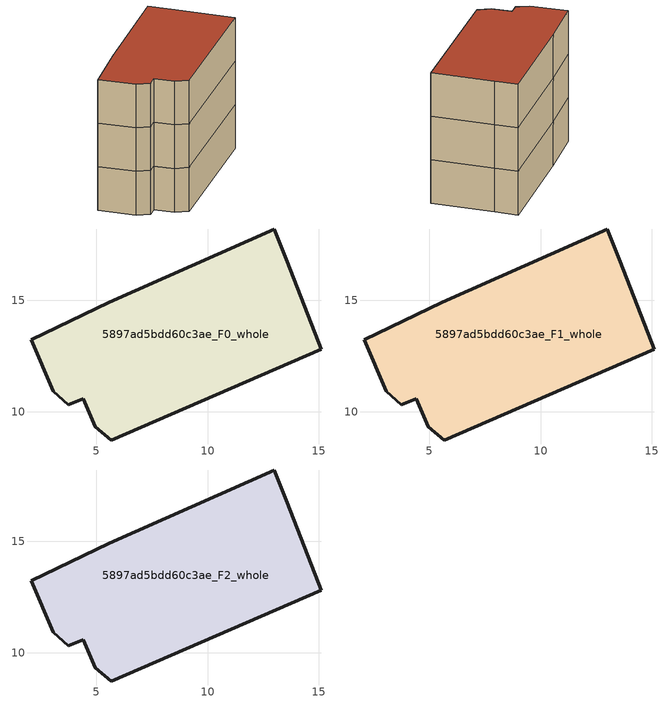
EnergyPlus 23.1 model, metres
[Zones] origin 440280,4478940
5897ad5bdd60c3ae_F0_whole
 floor ground (EU_floor_Construction): 13,18.21 13.57,16.74 15.11,12.8 5.68,8.73 4.96,9.34 4.42,10.6 3.75,10.32 3.06,10.93 2.08,13.25 5.58,14.93 z0
 wall outside (EU_wall_Construction): 15.11,12.8 13.57,16.74 13,18.21 5.58,14.93 2.08,13.25 3.06,10.93 3.75,10.32 4.42,10.6 4.96,9.34 5.68,8.73 15.11,12.8 z0:3
5897ad5bdd60c3ae_F1_whole
 floor to 5897ad5bdd60c3ae_F0_whole (EU_floor_Construction): 13,18.21 13.57,16.74 15.11,12.8 5.68,8.73 4.96,9.34 4.42,10.6 3.75,10.32 3.06,10.93 2.08,13.25 5.58,14.93 z3
 wall outside (EU_wall_Construction): 15.11,12.8 13.57,16.74 13,18.21 5.58,14.93 2.08,13.25 3.06,10.93 3.75,10.32 4.42,10.6 4.96,9.34 5.68,8.73 15.11,12.8 z3:6
5897ad5bdd60c3ae_F2_whole
 floor to 5897ad5bdd60c3ae_F1_whole (EU_floor_Construction): 13,18.21 13.57,16.74 15.11,12.8 5.68,8.73 4.96,9.34 4.42,10.6 3.75,10.32 3.06,10.93 2.08,13.25 5.58,14.93 z6
 wall outside (EU_wall_Construction): 15.11,12.8 13.57,16.74 13,18.21 5.58,14.93 2.08,13.25 3.06,10.93 3.75,10.32 4.42,10.6 4.96,9.34 5.68,8.73 15.11,12.8 z6:9
 roof outside (EU_roof_Construction): 15.11,12.8 13.57,16.74 13,18.21 5.58,14.93 2.08,13.25 3.06,10.93 3.75,10.32 4.42,10.6 4.96,9.34 5.68,8.73 z9
[Building]
EU S2 Campaign: North Axis=0; Terrain=City; Solar Distribution=FullExterior
[Site:Location]
Madrid: Latitude=40.5; Longitude=-3.5; Time Zone=1; Elevation=609
[SizingPeriod:WeatherFileDays]
AnnualSizingPeriod: Begin Month=1; Begin Day of Month=1; End Month=12; End Day of Month=31; Day of Week for Start Day=Monday; Use Weather File Daylight Saving Period=No; Use Weather File Rain and Snow Indicators=No
[MATERIAL]
EU_InternalMass_Material: Roughness=MediumRough; Thickness=0.1; Conductivity=1; Density=1800; Specific Heat=900; Thermal Absorptance=0.9; Solar Absorptance=0.7; Visible Absorptance=0.7
[MATERIAL:NOMASS] Roughness=MediumRough; Thermal Absorptance=0.9; Solar Absorptance=0.7; Visible Absorptance=0.7
Name | Thermal Resistance
EU_wall_NoMass; EU_roof_NoMass | 2.16768
EU_floor_NoMass | 1.14339
[CONSTRUCTION]
EU_wall_Construction: EU_wall_NoMass
EU_roof_Construction: EU_roof_NoMass
EU_floor_Construction: EU_floor_NoMass
EU_InternalMass_Construction: EU_InternalMass_Material
[ZONE] Type=1; Multiplier=1; Ceiling Height=autocalculate; Volume=196.089; Floor Area=autocalculate; Part of Total Floor Area=Yes
5897ad5bdd60c3ae_F0_whole; 5897ad5bdd60c3ae_F1_whole; 5897ad5bdd60c3ae_F2_whole
[INTERNALMASS] Construction=EU_InternalMass_Construction; Surface Area=65.363
Name | Zone or ZoneList
5897ad5bdd60c3ae_F0_whole_EU_InternalMass | 5897ad5bdd60c3ae_F0_whole
5897ad5bdd60c3ae_F1_whole_EU_InternalMass | 5897ad5bdd60c3ae_F1_whole
5897ad5bdd60c3ae_F2_whole_EU_InternalMass | 5897ad5bdd60c3ae_F2_whole
[OTHEREQUIPMENT] Fuel Type=Electricity; Design Level Calculation Method=Watts/Area; Power per Zone Floor Area=1; Fraction Latent=0; Fraction Radiant=0; Fraction Lost=0; Carbon Dioxide Generation Rate=0; EndUse Subcategory=EU_Step8_InternalGains
Name | Zone or ZoneList or Space or SpaceList | Schedule
EU_Step8_InternalGain_5897ad5bdd60c3ae_F0_whole_f000 | 5897ad5bdd60c3ae_F0_whole | EU_Step8_GainSchedule_5897ad5bdd60c3ae_F0_whole_f000
EU_Step8_InternalGain_5897ad5bdd60c3ae_F1_whole_f000 | 5897ad5bdd60c3ae_F1_whole | EU_Step8_GainSchedule_5897ad5bdd60c3ae_F1_whole_f000
EU_Step8_InternalGain_5897ad5bdd60c3ae_F2_whole_f000 | 5897ad5bdd60c3ae_F2_whole | EU_Step8_GainSchedule_5897ad5bdd60c3ae_F2_whole_f000
[ZONEVENTILATION:DESIGNFLOWRATE] Schedule=EU_AlwaysOn; Design Flow Rate Calculation Method=AirChanges/Hour; Air Changes per Hour=0.480546; Ventilation Type=Natural; Fan Pressure Rise=0; Fan Total Efficiency=1; Constant Term Coefficient=1; Temperature Term Coefficient=0; Velocity Term Coefficient=0; Velocity Squared Term Coefficient=0; Minimum Indoor Temperature=-100; Maximum Indoor Temperature=100; Delta Temperature=-100; Minimum Outdoor Temperature=-100; Maximum Outdoor Temperature=100; Maximum Wind Speed=40
Name | Zone or ZoneList or Space or SpaceList
EU_ConstantAir_5897ad5bdd60c3ae_F0_whole | 5897ad5bdd60c3ae_F0_whole
EU_ConstantAir_5897ad5bdd60c3ae_F1_whole | 5897ad5bdd60c3ae_F1_whole
EU_ConstantAir_5897ad5bdd60c3ae_F2_whole | 5897ad5bdd60c3ae_F2_whole
[HVACTEMPLATE:THERMOSTAT] Constant Heating Setpoint=20; Constant Cooling Setpoint=50
EU_HeatOnly_5897ad5bdd60c3ae_F0_whole; EU_HeatOnly_5897ad5bdd60c3ae_F1_whole; EU_HeatOnly_5897ad5bdd60c3ae_F2_whole
[HVACTEMPLATE:ZONE:IDEALLOADSAIRSYSTEM] System Availability Schedule=EU_AlwaysOn; Maximum Heating Supply Air Temperature=50; Minimum Cooling Supply Air Temperature=13; Maximum Heating Supply Air Humidity Ratio=0.0156; Minimum Cooling Supply Air Humidity Ratio=0.0077; Heating Limit=NoLimit; Cooling Limit=NoLimit; Heating Availability Schedule=EU_AlwaysOn; Cooling Availability Schedule=EU_CoolingOff; Dehumidification Control Type=ConstantSensibleHeatRatio; Cooling Sensible Heat Ratio=0.7; Dehumidification Setpoint=60; Humidification Control Type=None; Humidification Setpoint=30; Outdoor Air Method=None; Outdoor Air Flow Rate per Person=0.00944; Outdoor Air Flow Rate per Zone Floor Area=0; Outdoor Air Flow Rate per Zone=0; Demand Controlled Ventilation Type=None; Outdoor Air Economizer Type=NoEconomizer; Heat Recovery Type=None; Sensible Heat Recovery Effectiveness=0.7; Latent Heat Recovery Effectiveness=0.65
Name | Template Thermostat
5897ad5bdd60c3ae_F0_whole | EU_HeatOnly_5897ad5bdd60c3ae_F0_whole
5897ad5bdd60c3ae_F1_whole | EU_HeatOnly_5897ad5bdd60c3ae_F1_whole
5897ad5bdd60c3ae_F2_whole | EU_HeatOnly_5897ad5bdd60c3ae_F2_whole
[SIZING:ZONE] Zone Cooling Design Supply Air Temperature Input Method=SupplyAirTemperature; Zone Cooling Design Supply Air Temperature=13; Zone Heating Design Supply Air Temperature Input Method=SupplyAirTemperature; Zone Heating Design Supply Air Temperature=50; Zone Cooling Design Supply Air Humidity Ratio=0.008; Zone Heating Design Supply Air Humidity Ratio=0.008; Cooling Design Air Flow Method=DesignDay; Cooling Design Air Flow Rate=0; Cooling Minimum Air Flow per Zone Floor Area=0.000762; Cooling Minimum Air Flow=0; Cooling Minimum Air Flow Fraction=0.2; Heating Design Air Flow Method=DesignDay; Heating Design Air Flow Rate=0; Heating Maximum Air Flow per Zone Floor Area=0.002032; Heating Maximum Air Flow=0.141576; Heating Maximum Air Flow Fraction=0.3; Account for Dedicated Outdoor Air System=No; Dedicated Outdoor Air System Control Strategy=NeutralSupplyAir; Dedicated Outdoor Air Low Setpoint Temperature for Design=autosize; Dedicated Outdoor Air High Setpoint Temperature for Design=autosize; Zone Load Sizing Method=Sensible Load Only No Latent Load; Zone Latent Cooling Design Supply Air Humidity Ratio Input Method=HumidityRatioDifference; Zone Cooling Design Supply Air Humidity Ratio Difference=0.005; Zone Latent Heating Design Supply Air Humidity Ratio Input Method=HumidityRatioDifference; Zone Humidification Design Supply Air Humidity Ratio Difference=0.005
5897ad5bdd60c3ae_F0_whole; 5897ad5bdd60c3ae_F1_whole; 5897ad5bdd60c3ae_F2_whole
[SCHEDULE:CONSTANT]
Name | Hourly Value
EU_AlwaysOn | 1
EU_CoolingOff | 0
[SCHEDULE:FILE] Column Number=1; Rows to Skip at Top=0; Number of Hours of Data=8760; Column Separator=Comma; Interpolate to Timestep=No; Minutes per Item=60; Adjust Schedule for Daylight Savings=Yes
Name | File
EU_Step8_GainSchedule_5897ad5bdd60c3ae_F0_whole_f000 | C:\Users\o_iseri\Desktop\OpenUBEM\openubem\outputs\eu_evidence\EU-11\ES-MAD-BERRUGUETE\idfs\5897ad5bdd60c3ae\5897ad5bdd60c3ae_F0_whole_f000_gain.csv
EU_Step8_GainSchedule_5897ad5bdd60c3ae_F1_whole_f000 | C:\Users\o_iseri\Desktop\OpenUBEM\openubem\outputs\eu_evidence\EU-11\ES-MAD-BERRUGUETE\idfs\5897ad5bdd60c3ae\5897ad5bdd60c3ae_F1_whole_f000_gain.csv
EU_Step8_GainSchedule_5897ad5bdd60c3ae_F2_whole_f000 | C:\Users\o_iseri\Desktop\OpenUBEM\openubem\outputs\eu_evidence\EU-11\ES-MAD-BERRUGUETE\idfs\5897ad5bdd60c3ae\5897ad5bdd60c3ae_F2_whole_f000_gain.csv
